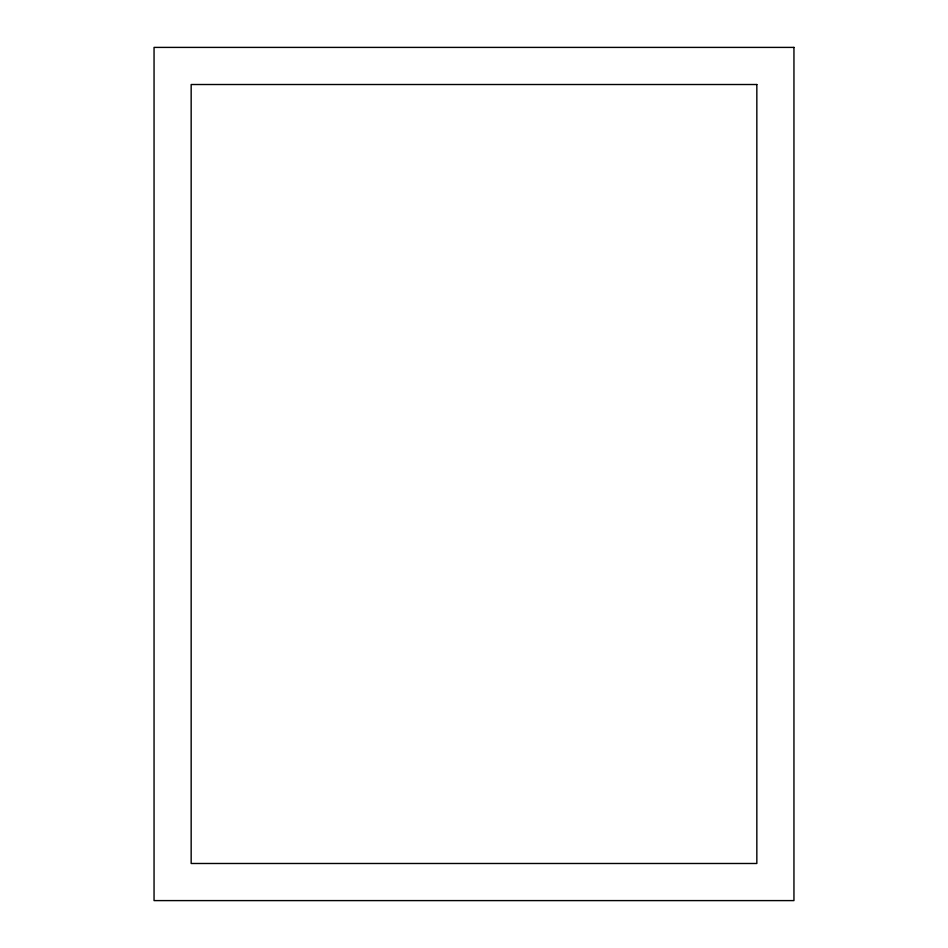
<?xml version="1.0" encoding="UTF-8"?>
<svg xmlns="http://www.w3.org/2000/svg" width="948" height="948" viewBox="0 0 948 948"><rect width="100%" height="100%" fill="white"/><g stroke="black" fill="none" stroke-linecap="round" stroke-linejoin="round"><path stroke-width="1.42" d="M793.95 47.4L154.05 47.4L154.05 900.6L793.95 900.6L793.95 47.4M756.836 84.514L191.164 84.514L191.164 863.486L756.836 863.486L756.836 84.514"/></g></svg>
